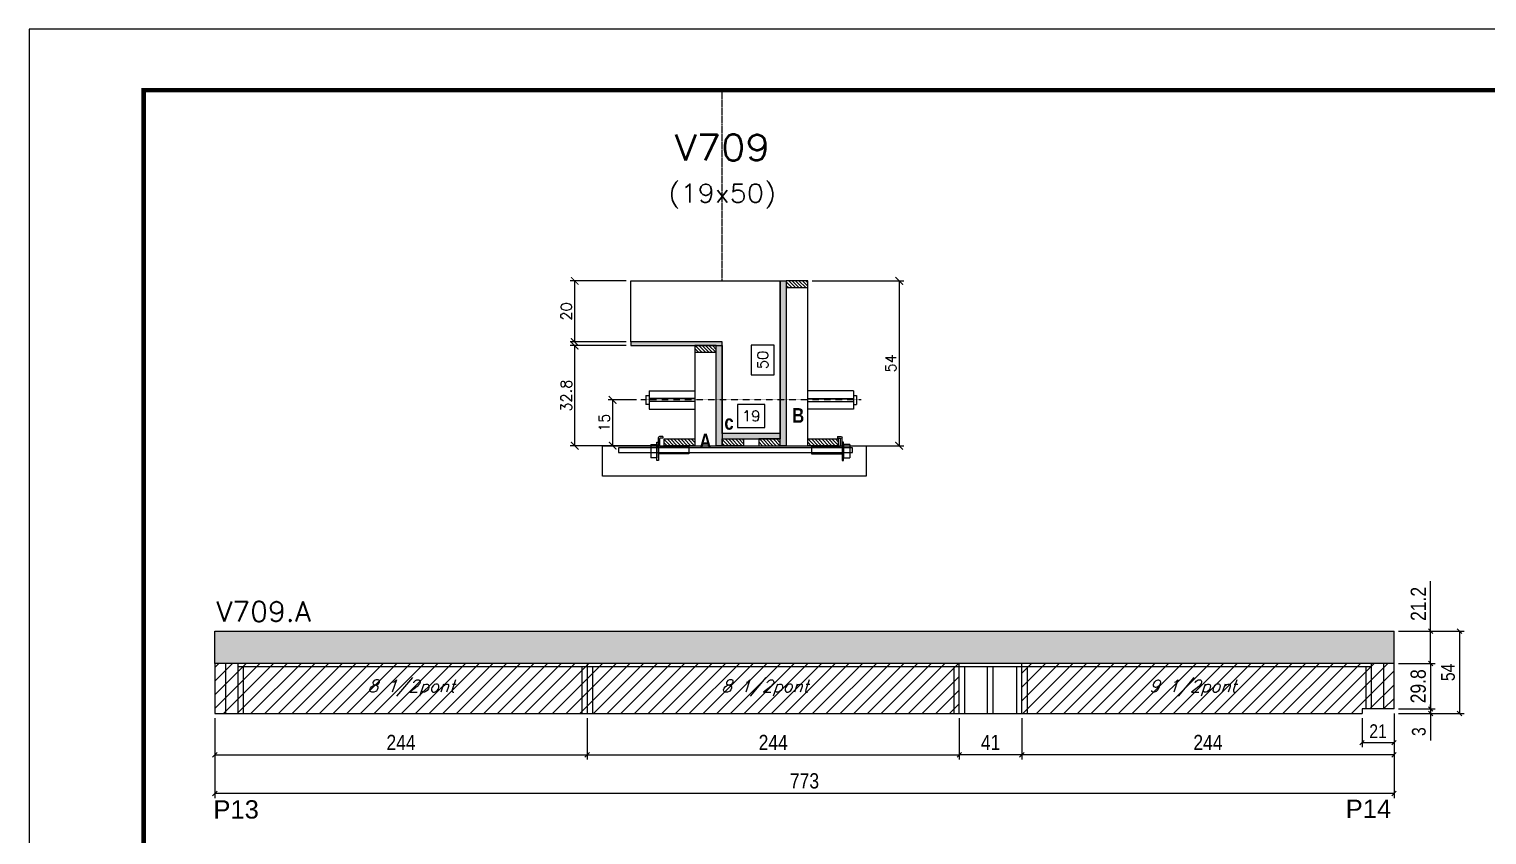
# Model space of a CAD drawing. Extents: x -20960 to -5926, y -2106 to 21915.
# Drawn here: x -12207 to -11251, y 16793 to 17321 of the extents above; entities that cross this region are included whole.
import ezdxf
from ezdxf.enums import TextEntityAlignment as Align

# ---------------------------------------------------------------- set-up
doc = ezdxf.new("R2010")
doc.units = 0
doc.linetypes.add('DASHED', pattern=[0.75, 0.5, -0.25])
doc.linetypes.add('HIDDEN', pattern=[0.375, 0.25, -0.125])
for name, color, linetype in [('5', 5, 'Continuous'), ('barrote', 251, 'Continuous'), ('COTA', 241, 'Continuous'), ('Cota Seção (2x)', 4, 'Continuous'), ('detalhes', 4, 'Continuous'), ('Painéis', 200, 'Continuous'), ('presilha', 1, 'Continuous'), ('Reaproveitamento', 251, 'Continuous'), ('SARR_2.2x7', 40, 'Continuous'), ('SARR_3.5x7', 81, 'Continuous'), ('TENSOR', 3, 'Continuous'), ('texto', 7, 'Continuous'), ('Texto de Titulo', 7, 'Continuous'), ('Texto Qtd Sarr', 242, 'Continuous')]:
    doc.layers.add(name, color=color, linetype=linetype)
for name, color, linetype, lineweight in [('CONCRETO', 251, 'Continuous', 25), ('Folhas', 255, 'Continuous', 9), ('Hachura', 251, 'Continuous', 9), ('Madeira', 126, 'Continuous', 18), ('SARRAFO DE PRESSAO', 251, 'DASHED', 9), ('SCO-___-LAJ', 2, 'Continuous', 0), ('Texto Seção', 7, 'Continuous', 15)]:
    doc.layers.add(name, color=color, linetype=linetype, lineweight=lineweight)
doc.styles.add('COTA TECNICA', font='techl___.ttf', dxfattribs={"height": 10})
doc.styles.add('COTA TECNICA-50', font='techl___.ttf', dxfattribs={"height": 9})
doc.styles.add('REGUA-120', font='ROMANS.shx', dxfattribs={"height": 15})
doc.styles.add('Romans', font='romans.shx')
doc.styles.get("Standard").update_dxf_attribs({"font": 'arial.ttf'})
doc.styles.add('TECNICA', font='techb___.ttf', dxfattribs={"height": 10})
doc.dimstyles.new('COTA PAINEL-50', dxfattribs={"dimtxt": 9, "dimasz": 3, "dimexe": 3, "dimexo": 3, "dimgap": 3, "dimtad": 1, "dimdec": 1, "dimzin": 12, "dimdsep": 46, "dimtxsty": 'COTA TECNICA-50', "dimblk1": 'OBLIQUE', "dimblk2": 'OBLIQUE', "dimsah": 1, "dimcen": 0.9, "dimclrd": 4, "dimclre": 4, "dimclrt": 240, "dimadec": 1, "dimazin": 3, "dimtfac": 1, "dimtdec": 1, "dimtmove": 0, "dimatfit": 3, "dimfxl": 1, "dimtolj": 1, "dimtzin": 12, "dimarcsym": 0})
doc.dimstyles.new('Cota Seção (2x)', dxfattribs={"dimtxt": 7, "dimasz": 5, "dimexe": 3, "dimexo": 3, "dimgap": 2, "dimtad": 3, "dimdec": 1, "dimlfac": 0.5, "dimzin": 12, "dimdsep": 46, "dimtxsty": 'Romans', "dimblk": 'ARCHTICK', "dimcen": 0, "dimclrd": 4, "dimclre": 4, "dimclrt": 1, "dimadec": 1, "dimazin": 3, "dimtfac": 1, "dimtdec": 1, "dimtmove": 0, "dimatfit": 3, "dimldrblk": 'OBLIQUE', "dimfxl": 1, "dimtolj": 1, "dimtzin": 12, "dimarcsym": 0})
doc.dimstyles.new('Cota Seção interna', dxfattribs={"dimtxt": 7, "dimasz": 6, "dimexe": 0.18, "dimexo": 2, "dimgap": -4, "dimtad": 3, "dimdec": 1, "dimlfac": 0.5, "dimzin": 12, "dimdsep": 46, "dimtxsty": 'Romans', "dimblk": 'ARCHTICK', "dimcen": 0.09, "dimse1": 1, "dimse2": 1, "dimsd1": 1, "dimsd2": 1, "dimclrd": 180, "dimclre": 5, "dimclrt": 1, "dimadec": 0, "dimazin": 3, "dimtfac": 1, "dimtdec": 1, "dimtofl": 0, "dimtmove": 0, "dimatfit": 3, "dimldrblk": 'ARCHTICK', "dimfxl": 1, "dimtolj": 1, "dimtzin": 0, "dimarcsym": 0})
doc.dimstyles.new('PAINEL', dxfattribs={"dimtxt": 10, "dimasz": 3, "dimexe": 3, "dimexo": 3, "dimgap": 3, "dimtad": 1, "dimdec": 1, "dimzin": 12, "dimdsep": 46, "dimtxsty": 'COTA TECNICA', "dimblk1": 'OBLIQUE', "dimblk2": 'OBLIQUE', "dimsah": 1, "dimcen": 0.9, "dimclrd": 4, "dimclre": 4, "dimclrt": 240, "dimadec": 1, "dimazin": 3, "dimtfac": 1, "dimtdec": 1, "dimtmove": 0, "dimatfit": 3, "dimfxl": 1, "dimtolj": 1, "dimtzin": 12, "dimarcsym": 0})
pattern_1 = [(45, (-154545.2446, -16016.1105), (-4.49012806, 4.49012806), [])]

# ---------------------------------------------------------------- blocks, each defined once
blk = doc.blocks.new('9999999999')
at = {"layer": 'Folhas'}
blk.add_lwpolyline([(98138.98, 34190.21), (99623.98, 34190.21), (99623.98, 35240.21), (98138.98, 35240.21)], close=True, dxfattribs=at)
at = {"layer": 'Folhas', "color": 30, "const_width": 3}
blk.add_lwpolyline([(98213.98, 34230.21), (99583.98, 34230.21), (99583.98, 35200.21), (98213.98, 35200.21)], close=True, dxfattribs=at)
blk = doc.blocks.new('titulo1')
at = {"layer": 'Defpoints', "color": 252, "linetype": 'HIDDEN', "ltscale": 2}
blk.add_line((0, 0), (0, 125), dxfattribs=at)
at = {"layer": 'Defpoints', "style": 'Romans', "oblique": 15}
blk.add_attdef('FOLHA', text='', height=10, dxfattribs=at).set_placement((0, 15.58), align=Align.MIDDLE_CENTER)
at = {"layer": 'Texto Qtd Sarr', "color": 3, "style": 'Romans', "oblique": 15}
for tag, height, p in [('TITULO', 17, (0, 71.45)), ('SEÇÃO', 12, (0, 41.55))]:
    blk.add_attdef(tag, text='', height=height, dxfattribs=at).set_placement(p, align=Align.MIDDLE_CENTER)
blk = doc.blocks.new('_ArchTick')
at = {"color": 0, "linetype": 'ByBlock', "const_width": 0.15}
blk.add_lwpolyline([(-0.5, -0.5), (0.5, 0.5)], dxfattribs=at)
blk = doc.blocks.new('*D454')
at = {"layer": 'COTA', "color": 4, "lineweight": -2, "transparency": 16777216}
for p, q in [((-11815.61, 17113.69), (-11852.33, 17113.69)), ((-11849.33, 17048.09), (-11849.33, 17113.69)), ((-11798.01, 17048.09), (-11852.33, 17048.09))]:
    blk.add_line(p, q, dxfattribs=at)
at = {"layer": 'Defpoints', "color": 0, "transparency": 16777216}
for p in [(-11849.33, 17113.69), (-11812.61, 17113.69), (-11795.01, 17048.09)]:
    blk.add_point(p, dxfattribs=at)
at = {"layer": 'COTA', "color": 4, "lineweight": -2, "transparency": 16777216, "xscale": 5, "yscale": 5, "zscale": 5}
for p, rotation in [((-11849.33, 17113.69), 90), ((-11849.33, 17048.09), 270)]:
    blk.add_blockref('_ArchTick', p, dxfattribs=dict(at, rotation=rotation))
at = {"layer": 'COTA', "color": 1, "transparency": 16777216, "insert": (-11854.83, 17080.89), "char_height": 7, "attachment_point": 5, "rotation": 90, "style": 'Romans'}
blk.add_mtext('\\A1;32.8', dxfattribs=at)
blk = doc.blocks.new('_Oblique')
at = {"color": 0, "linetype": 'ByBlock', "lineweight": -2}
blk.add_line((-0.5, -0.5), (0.5, 0.5), dxfattribs=at)
blk = doc.blocks.new('*D455')
at = {"layer": 'COTA', "color": 4, "lineweight": -2, "transparency": 16777216}
for p, q in [((-11815.61, 17156.09), (-11852.33, 17156.09)), ((-11849.33, 17116.09), (-11849.33, 17156.09)), ((-11815.61, 17116.09), (-11852.33, 17116.09))]:
    blk.add_line(p, q, dxfattribs=at)
at = {"layer": 'Defpoints', "color": 0, "transparency": 16777216}
for p in [(-11849.33, 17156.09), (-11812.61, 17156.09), (-11812.61, 17116.09)]:
    blk.add_point(p, dxfattribs=at)
at = {"layer": 'COTA', "color": 4, "lineweight": -2, "transparency": 16777216, "xscale": 5, "yscale": 5, "zscale": 5}
for p, rotation in [((-11849.33, 17156.09), 90), ((-11849.33, 17116.09), 270)]:
    blk.add_blockref('_ArchTick', p, dxfattribs=dict(at, rotation=rotation))
at = {"layer": 'COTA', "color": 1, "transparency": 16777216, "insert": (-11854.83, 17136.09), "char_height": 7, "attachment_point": 5, "rotation": 90, "style": 'Romans'}
blk.add_mtext('\\A1;20', dxfattribs=at)
blk = doc.blocks.new('*D456')
at = {"layer": 'Cota Seção (2x)', "color": 180, "lineweight": -2, "transparency": 16777216}
for p, q in [((-11718.61, 17113.96), (-11733.61, 17113.96)), ((-11733.61, 17113.96), (-11733.61, 17094.62)), ((-11718.61, 17094.62), (-11718.61, 17113.96)), ((-11733.61, 17094.62), (-11718.61, 17094.62))]:
    blk.add_line(p, q, dxfattribs=at)
at = {"layer": 'Defpoints', "color": 0, "transparency": 16777216}
for p in [(-11752.61, 17156.09), (-11714.61, 17156.09), (-11752.61, 17056.09)]:
    blk.add_point(p, dxfattribs=at)
at = {"layer": 'Cota Seção (2x)', "color": 1, "transparency": 16777216, "insert": (-11726.11, 17104.29), "char_height": 7, "attachment_point": 5, "rotation": 90, "style": 'Romans'}
blk.add_mtext('\\A1;50', dxfattribs=at)
blk = doc.blocks.new('PRESILHA METÁLICA 1')
at = {"layer": 'presilha'}
for p, q in [((6, 15.5), (7.5, 15.5)), ((6, -2.5), (6, 15.5)), ((7.5, 10.6), (7.5, 19.9)), ((7.5, 15.5), (7.5, -2.5)), ((12, 21), (8.6, 21)), ((9, 11.6), (9, 18.9)), ((12, 19.5), (9.6, 19.5)), ((12, 21), (12, 19.5)), ((0, 13), (6, 13)), ((0, 13), (0, 0)), ((6, 0), (0, 0)), ((6, 13), (6, 0)), ((37.5, 4.1), (7.5, 4.1)), ((37.5, 11), (9.6, 11)), ((37.5, 11), (37.5, 4.1)), ((7.5, -2.5), (6, -2.5))]:
    blk.add_line(p, q, dxfattribs=at)
for centre, radius, start, end in [((8.6, 19.9), 1.14, 90, 180), ((9.6, 18.9), 0.57, 90, 180), ((9.6, 11.6), 0.57, 180, 270)]:
    blk.add_arc(centre, radius, start, end, dxfattribs=at)
blk = doc.blocks.new('*D457')
at = {"layer": 'Cota Seção (2x)', "color": 180, "lineweight": -2, "transparency": 16777216}
for p, q in [((-11724.62, 17075.09), (-11742.62, 17075.09)), ((-11742.62, 17075.09), (-11742.62, 17060.09)), ((-11724.62, 17060.09), (-11724.62, 17075.09)), ((-11742.62, 17060.09), (-11724.62, 17060.09))]:
    blk.add_line(p, q, dxfattribs=at)
at = {"layer": 'Defpoints', "color": 0, "transparency": 16777216}
for p in [(-11752.61, 17056.09), (-11752.61, 17048.09), (-11714.62, 17048.09)]:
    blk.add_point(p, dxfattribs=at)
at = {"layer": 'Cota Seção (2x)', "color": 1, "transparency": 16777216, "insert": (-11733.62, 17067.59), "char_height": 7, "attachment_point": 5, "style": 'Romans'}
blk.add_mtext('\\A1;19', dxfattribs=at)
blk = doc.blocks.new('*D458')
at = {"layer": 'COTA', "color": 4, "lineweight": -2, "transparency": 16777216}
for p, q in [((-11693.61, 17156.09), (-11633.64, 17156.09)), ((-11636.64, 17156.09), (-11636.64, 17048.09)), ((-11693.61, 17048.09), (-11633.64, 17048.09))]:
    blk.add_line(p, q, dxfattribs=at)
at = {"layer": 'Defpoints', "color": 0, "transparency": 16777216}
for p in [(-11696.61, 17156.09), (-11696.61, 17048.09), (-11636.64, 17048.09)]:
    blk.add_point(p, dxfattribs=at)
at = {"layer": 'COTA', "color": 4, "lineweight": -2, "transparency": 16777216, "xscale": 5, "yscale": 5, "zscale": 5}
for p, rotation in [((-11636.64, 17156.09), 90), ((-11636.64, 17048.09), 270)]:
    blk.add_blockref('_ArchTick', p, dxfattribs=dict(at, rotation=rotation))
at = {"layer": 'COTA', "color": 1, "transparency": 16777216, "insert": (-11642.14, 17102.09), "char_height": 7, "attachment_point": 5, "rotation": 90, "style": 'Romans'}
blk.add_mtext('\\A1;54', dxfattribs=at)
blk = doc.blocks.new('*D459')
at = {"layer": 'COTA', "color": 4, "lineweight": -2, "transparency": 16777216}
for p, q in [((-11808.92, 17078.06), (-11827.47, 17078.06)), ((-11824.47, 17078.06), (-11824.47, 17048.09)), ((-11808.92, 17048.09), (-11827.47, 17048.09))]:
    blk.add_line(p, q, dxfattribs=at)
at = {"layer": 'Defpoints', "color": 0, "transparency": 16777216}
for p in [(-11805.92, 17078.06), (-11824.47, 17048.09), (-11805.92, 17048.09)]:
    blk.add_point(p, dxfattribs=at)
at = {"layer": 'COTA', "color": 4, "lineweight": -2, "transparency": 16777216, "xscale": 5, "yscale": 5, "zscale": 5}
for p, rotation in [((-11824.47, 17078.06), 90), ((-11824.47, 17048.09), 270)]:
    blk.add_blockref('_ArchTick', p, dxfattribs=dict(at, rotation=rotation))
at = {"layer": 'COTA', "color": 1, "transparency": 16777216, "insert": (-11829.97, 17063.08), "char_height": 7, "attachment_point": 5, "rotation": 90, "style": 'Romans'}
blk.add_mtext('\\A1;15', dxfattribs=at)
blk = doc.blocks.new('*D1713')
at = {"layer": 'COTA', "color": 4, "linetype": 'ByBlock', "lineweight": -2, "transparency": 16777216}
for p, q in [((-12085.2, 16869.52), (-12085.2, 16842.51)), ((-11841.2, 16869.52), (-11841.2, 16842.51)), ((-12085.2, 16845.51), (-11841.2, 16845.51))]:
    blk.add_line(p, q, dxfattribs=at)
at = {"layer": 'Defpoints', "color": 0, "linetype": 'ByBlock', "transparency": 16777216}
for p in [(-12085.2, 16872.52), (-11841.2, 16872.52), (-11841.2, 16845.51)]:
    blk.add_point(p, dxfattribs=at)
at = {"layer": 'COTA', "color": 4, "linetype": 'ByBlock', "lineweight": -2, "transparency": 16777216, "xscale": 3, "yscale": 3, "zscale": 3, "rotation": 180}
blk.add_blockref('_Oblique', (-12085.2, 16845.51), dxfattribs=at)
at = {"layer": 'COTA', "color": 4, "linetype": 'ByBlock', "lineweight": -2, "transparency": 16777216, "xscale": 3, "yscale": 3, "zscale": 3}
blk.add_blockref('_Oblique', (-11841.2, 16845.51), dxfattribs=at)
at = {"layer": 'COTA', "color": 240, "linetype": 'ByBlock', "transparency": 16777216, "insert": (-11963.2, 16853.58), "char_height": 10, "attachment_point": 5, "style": 'COTA TECNICA'}
blk.add_mtext('\\A1;244', dxfattribs=at)
blk = doc.blocks.new('*D1714')
at = {"layer": 'COTA', "color": 4, "linetype": 'ByBlock', "lineweight": -2, "transparency": 16777216}
for p, q in [((-11841.2, 16869.52), (-11841.2, 16842.51)), ((-11597.2, 16869.52), (-11597.2, 16842.51)), ((-11841.2, 16845.51), (-11597.2, 16845.51))]:
    blk.add_line(p, q, dxfattribs=at)
at = {"layer": 'Defpoints', "color": 0, "linetype": 'ByBlock', "transparency": 16777216}
for p in [(-11841.2, 16872.52), (-11597.2, 16872.52), (-11597.2, 16845.51)]:
    blk.add_point(p, dxfattribs=at)
at = {"layer": 'COTA', "color": 4, "linetype": 'ByBlock', "lineweight": -2, "transparency": 16777216, "xscale": 3, "yscale": 3, "zscale": 3, "rotation": 180}
blk.add_blockref('_Oblique', (-11841.2, 16845.51), dxfattribs=at)
at = {"layer": 'COTA', "color": 4, "linetype": 'ByBlock', "lineweight": -2, "transparency": 16777216, "xscale": 3, "yscale": 3, "zscale": 3}
blk.add_blockref('_Oblique', (-11597.2, 16845.51), dxfattribs=at)
at = {"layer": 'COTA', "color": 240, "linetype": 'ByBlock', "transparency": 16777216, "insert": (-11719.2, 16853.58), "char_height": 10, "attachment_point": 5, "style": 'COTA TECNICA'}
blk.add_mtext('\\A1;244', dxfattribs=at)
blk = doc.blocks.new('*D1715')
at = {"layer": 'COTA', "color": 4, "linetype": 'ByBlock', "lineweight": -2, "transparency": 16777216}
for p, q in [((-11556.2, 16869.52), (-11556.2, 16842.51)), ((-11312.2, 16869.52), (-11312.2, 16842.51)), ((-11312.2, 16845.51), (-11556.2, 16845.51))]:
    blk.add_line(p, q, dxfattribs=at)
at = {"layer": 'Defpoints', "color": 0, "linetype": 'ByBlock', "transparency": 16777216}
for p in [(-11556.2, 16872.52), (-11312.2, 16872.52), (-11556.2, 16845.51)]:
    blk.add_point(p, dxfattribs=at)
at = {"layer": 'COTA', "color": 4, "linetype": 'ByBlock', "lineweight": -2, "transparency": 16777216, "xscale": 3, "yscale": 3, "zscale": 3, "rotation": 180}
blk.add_blockref('_Oblique', (-11556.2, 16845.51), dxfattribs=at)
at = {"layer": 'COTA', "color": 4, "linetype": 'ByBlock', "lineweight": -2, "transparency": 16777216, "xscale": 3, "yscale": 3, "zscale": 3}
blk.add_blockref('_Oblique', (-11312.2, 16845.51), dxfattribs=at)
at = {"layer": 'COTA', "color": 240, "linetype": 'ByBlock', "transparency": 16777216, "insert": (-11434.2, 16853.58), "char_height": 10, "attachment_point": 5, "style": 'COTA TECNICA'}
blk.add_mtext('\\A1;244', dxfattribs=at)
blk = doc.blocks.new('*D1716')
at = {"layer": 'COTA', "color": 4, "linetype": 'ByBlock', "lineweight": -2, "transparency": 16777216}
for p, q in [((-11597.2, 16869.52), (-11597.2, 16842.51)), ((-11556.2, 16869.52), (-11556.2, 16842.51)), ((-11556.2, 16845.51), (-11597.2, 16845.51))]:
    blk.add_line(p, q, dxfattribs=at)
at = {"layer": 'Defpoints', "color": 0, "linetype": 'ByBlock', "transparency": 16777216}
for p in [(-11597.2, 16872.52), (-11556.2, 16872.52), (-11597.2, 16845.51)]:
    blk.add_point(p, dxfattribs=at)
at = {"layer": 'COTA', "color": 4, "linetype": 'ByBlock', "lineweight": -2, "transparency": 16777216, "xscale": 3, "yscale": 3, "zscale": 3, "rotation": 180}
blk.add_blockref('_Oblique', (-11597.2, 16845.51), dxfattribs=at)
at = {"layer": 'COTA', "color": 4, "linetype": 'ByBlock', "lineweight": -2, "transparency": 16777216, "xscale": 3, "yscale": 3, "zscale": 3}
blk.add_blockref('_Oblique', (-11556.2, 16845.51), dxfattribs=at)
at = {"layer": 'COTA', "color": 240, "linetype": 'ByBlock', "transparency": 16777216, "insert": (-11576.7, 16853.58), "char_height": 10, "attachment_point": 5, "style": 'COTA TECNICA'}
blk.add_mtext('\\A1;41', dxfattribs=at)
blk = doc.blocks.new('*D1727')
at = {"layer": 'COTA', "color": 4, "linetype": 'ByBlock', "lineweight": -2, "transparency": 16777216}
for p, q in [((-11288.21, 16926.52), (-11288.21, 16959.25)), ((-11309.2, 16926.52), (-11285.21, 16926.52)), ((-11288.21, 16905.32), (-11288.21, 16926.52)), ((-11309.2, 16905.32), (-11285.21, 16905.32))]:
    blk.add_line(p, q, dxfattribs=at)
at = {"layer": 'Defpoints', "color": 0, "linetype": 'ByBlock', "transparency": 16777216}
for p in [(-11312.2, 16926.52), (-11312.2, 16905.32), (-11288.21, 16905.32)]:
    blk.add_point(p, dxfattribs=at)
at = {"layer": 'COTA', "color": 4, "linetype": 'ByBlock', "lineweight": -2, "transparency": 16777216, "xscale": 3, "yscale": 3, "zscale": 3}
for p, rotation in [((-11288.21, 16926.52), 90), ((-11288.21, 16905.32), 270)]:
    blk.add_blockref('_Oblique', p, dxfattribs=dict(at, rotation=rotation))
at = {"layer": 'COTA', "color": 240, "linetype": 'ByBlock', "transparency": 16777216, "insert": (-11296.27, 16944.39), "char_height": 10, "attachment_point": 5, "rotation": 90, "style": 'COTA TECNICA'}
blk.add_mtext('\\A1;21.2', dxfattribs=at)
blk = doc.blocks.new('*D1728')
at = {"layer": 'COTA', "color": 4, "linetype": 'ByBlock', "lineweight": -2, "transparency": 16777216}
for p, q in [((-11309.2, 16905.32), (-11285.21, 16905.32)), ((-11288.21, 16905.32), (-11288.21, 16875.52)), ((-11309.2, 16875.52), (-11285.21, 16875.52))]:
    blk.add_line(p, q, dxfattribs=at)
at = {"layer": 'Defpoints', "color": 0, "linetype": 'ByBlock', "transparency": 16777216}
for p in [(-11312.2, 16905.32), (-11312.2, 16875.52), (-11288.21, 16875.52)]:
    blk.add_point(p, dxfattribs=at)
at = {"layer": 'COTA', "color": 4, "linetype": 'ByBlock', "lineweight": -2, "transparency": 16777216, "xscale": 3, "yscale": 3, "zscale": 3}
for p, rotation in [((-11288.21, 16905.32), 90), ((-11288.21, 16875.52), 270)]:
    blk.add_blockref('_Oblique', p, dxfattribs=dict(at, rotation=rotation))
at = {"layer": 'COTA', "color": 240, "linetype": 'ByBlock', "transparency": 16777216, "insert": (-11296.31, 16890.42), "char_height": 10, "attachment_point": 5, "rotation": 90, "style": 'COTA TECNICA'}
blk.add_mtext('\\A1;29.8', dxfattribs=at)
blk = doc.blocks.new('*D1731')
at = {"layer": 'COTA', "color": 4, "lineweight": -2, "ltscale": 25, "transparency": 16777216}
for p, q in [((-12085.2, 16869.52), (-12085.2, 16817.14)), ((-11312.2, 16872.52), (-11312.2, 16817.14)), ((-11312.2, 16820.14), (-12085.2, 16820.14))]:
    blk.add_line(p, q, dxfattribs=at)
at = {"layer": 'Defpoints', "color": 0, "ltscale": 25, "transparency": 16777216}
for p in [(-12085.2, 16872.52), (-11312.2, 16875.52), (-12085.2, 16820.14)]:
    blk.add_point(p, dxfattribs=at)
at = {"layer": 'COTA', "color": 4, "lineweight": -2, "ltscale": 25, "transparency": 16777216, "xscale": 3, "yscale": 3, "zscale": 3, "rotation": 180}
blk.add_blockref('_Oblique', (-12085.2, 16820.14), dxfattribs=at)
at = {"layer": 'COTA', "color": 4, "lineweight": -2, "ltscale": 25, "transparency": 16777216, "xscale": 3, "yscale": 3, "zscale": 3}
blk.add_blockref('_Oblique', (-11312.2, 16820.14), dxfattribs=at)
at = {"layer": 'COTA', "color": 240, "ltscale": 25, "transparency": 16777216, "insert": (-11698.7, 16828.36), "char_height": 10, "attachment_point": 5, "style": 'COTA TECNICA'}
blk.add_mtext('\\A1;773', dxfattribs=at)
blk = doc.blocks.new('*D1733')
at = {"layer": 'COTA', "color": 4, "lineweight": -2, "transparency": 16777216}
for p, q in [((-11309.2, 16926.52), (-11266.21, 16926.52)), ((-11269.21, 16926.52), (-11269.21, 16872.52)), ((-11309.2, 16872.52), (-11266.21, 16872.52))]:
    blk.add_line(p, q, dxfattribs=at)
at = {"layer": 'Defpoints', "color": 0, "transparency": 16777216}
for p in [(-11312.2, 16926.52), (-11312.2, 16872.52), (-11269.21, 16872.52)]:
    blk.add_point(p, dxfattribs=at)
at = {"layer": 'COTA', "color": 4, "lineweight": -2, "transparency": 16777216, "xscale": 3, "yscale": 3, "zscale": 3}
for p, rotation in [((-11269.21, 16926.52), 90), ((-11269.21, 16872.52), 270)]:
    blk.add_blockref('_Oblique', p, dxfattribs=dict(at, rotation=rotation))
at = {"layer": 'COTA', "color": 240, "transparency": 16777216, "insert": (-11276.81, 16899.52), "char_height": 9, "attachment_point": 5, "rotation": 90, "style": 'COTA TECNICA-50'}
blk.add_mtext('\\A1;54', dxfattribs=at)
blk = doc.blocks.new('*D1767')
at = {"layer": 'COTA', "color": 4, "lineweight": -2, "transparency": 16777216}
for p, q in [((-11288.21, 16875.52), (-11288.21, 16878.52)), ((-11309.2, 16875.52), (-11285.21, 16875.52)), ((-11309.2, 16872.52), (-11285.21, 16872.52)), ((-11288.21, 16875.52), (-11288.21, 16872.52)), ((-11288.21, 16872.52), (-11288.21, 16854.83))]:
    blk.add_line(p, q, dxfattribs=at)
at = {"layer": 'Defpoints', "color": 0, "transparency": 16777216}
for p in [(-11312.2, 16875.52), (-11312.2, 16872.52), (-11288.21, 16872.52)]:
    blk.add_point(p, dxfattribs=at)
at = {"layer": 'COTA', "color": 4, "lineweight": -2, "transparency": 16777216, "xscale": 3, "yscale": 3, "zscale": 3}
for p, rotation in [((-11288.21, 16875.52), 270), ((-11288.21, 16872.52), 90)]:
    blk.add_blockref('_Oblique', p, dxfattribs=dict(at, rotation=rotation))
at = {"layer": 'COTA', "color": 240, "transparency": 16777216, "insert": (-11295.9, 16860.68), "char_height": 9, "attachment_point": 5, "rotation": 90, "style": 'COTA TECNICA-50'}
blk.add_mtext('\\A1;3', dxfattribs=at)
blk = doc.blocks.new('*D1768')
at = {"layer": 'COTA', "color": 4, "lineweight": -2, "transparency": 16777216}
for p, q in [((-11333.2, 16869.52), (-11333.2, 16850.43)), ((-11312.2, 16872.52), (-11312.2, 16850.43)), ((-11312.2, 16853.43), (-11333.2, 16853.43))]:
    blk.add_line(p, q, dxfattribs=at)
at = {"layer": 'Defpoints', "color": 0, "transparency": 16777216}
for p in [(-11333.2, 16872.52), (-11312.2, 16875.52), (-11333.2, 16853.43)]:
    blk.add_point(p, dxfattribs=at)
at = {"layer": 'COTA', "color": 4, "lineweight": -2, "transparency": 16777216, "xscale": 3, "yscale": 3, "zscale": 3, "rotation": 180}
blk.add_blockref('_Oblique', (-11333.2, 16853.43), dxfattribs=at)
at = {"layer": 'COTA', "color": 4, "lineweight": -2, "transparency": 16777216, "xscale": 3, "yscale": 3, "zscale": 3}
blk.add_blockref('_Oblique', (-11312.2, 16853.43), dxfattribs=at)
at = {"layer": 'COTA', "color": 240, "transparency": 16777216, "insert": (-11322.7, 16860.98), "char_height": 9, "attachment_point": 5, "style": 'COTA TECNICA-50'}
blk.add_mtext('\\A1;21', dxfattribs=at)

msp = doc.modelspace()

# ---------------------------------------------------------------- hatches: boundary and pattern name
at = {"layer": 'COTA', "linetype": 'ByBlock'}
h = msp.add_hatch(dxfattribs=at)
h.set_pattern_fill('AR-CONC', color=256, scale=0.03)
h.set_pattern_definition([(50, (-154545.2446, -16016.1105), (5.46554007, -0.47817257), [0.5715, -6.2865]), (355, (-154545.2446, -16016.1105), (-1.05730264, 5.73170536), [0.4572, -5.02921753]), (100.4514447, (-154544.789, -16016.1504), (4.40823741, 5.25353256), [0.48570026, -5.34270734]), (46.1842, (-154545.2446, -16014.5865), (8.13237123, -1.26126984), [0.85725, -9.42975]), (96.6355576, (-154544.567, -16014.692), (7.12212402, 7.42278374), [0.7285507, -8.01406824]), (351.184151, (-154545.245, -16014.5865), (7.122124, 7.42278374), [0.685799, -7.54379196]), (21, (-154544.4826, -16014.9675), (4.54843174, -3.06795595), [0.5715, -6.2865]), (326, (-154544.4826, -16014.9675), (1.85406085, 5.52563898), [0.4572, -5.0292]), (71.451445, (-154544.1036, -16015.223), (6.40249258, 2.45768307), [0.48570026, -5.34269813]), (37.5, (-154545.2446, -16016.1105), (0.092658098, 2.536651166), [0, -4.96824, 0, -5.1054, 0, -5.04825]), (7.5, (-154545.2446, -16016.1105), (2.004589875, 3.005417245), [0, -2.91084, 0, -4.85394, 0, -1.92405]), (327.5, (-154546.9439, -16016.1105), (4.067717855, -0.17186232), [0, -1.905, 0, -5.9436, 0, -7.8867]), (317.5, (-154547.706, -16016.1105), (4.44387544, 0.76279473), [0, -2.4765, 0, -3.94716, 0, -5.6007])])
h.paths.add_polyline_path([(-12085.2, 16926.52), (-12085.2, 16905.32), (-11312.2, 16905.32), (-11312.2, 16926.52)])
at = {"layer": 'Hachura'}
h = msp.add_hatch(color=256, dxfattribs=at)
h.dxf.hatch_style = 1
h.paths.add_polyline_path([(-11714.61, 17156.09), (-11710.61, 17156.09), (-11710.61, 17048.09), (-11714.61, 17048.09)])
h = msp.add_hatch(dxfattribs=at)
h.set_pattern_fill('ANSI31', color=256, scale=0.5, angle=270, style=0)
h.set_pattern_definition([(315, (11097.2062, 8848.4468), (1.12253202, 1.12253202), [])])
h.paths.add_polyline_path([(-11696.61, 17151.69), (-11696.61, 17156.09), (-11710.61, 17156.09), (-11710.61, 17151.69)])
h = msp.add_hatch(color=256, dxfattribs=at)
h.dxf.hatch_style = 1
h.paths.add_polyline_path([(-11752.61, 17113.69), (-11752.61, 17116.09), (-11812.61, 17116.09), (-11812.61, 17113.69)])
h = msp.add_hatch(dxfattribs=at)
h.set_pattern_fill('ANSI31', color=256, scale=0.5, angle=270, style=0)
h.set_pattern_definition([(315, (11157.2062, 8806.0468), (1.12253202, 1.12253202), [])])
h.paths.add_polyline_path([(-11756.61, 17109.29), (-11756.61, 17113.69), (-11770.61, 17113.69), (-11770.61, 17109.29)])
h = msp.add_hatch(color=256, dxfattribs=at)
h.dxf.hatch_style = 1
h.paths.add_polyline_path([(-11756.61, 17113.69), (-11752.61, 17113.69), (-11752.61, 17048.09), (-11756.61, 17048.09)])
h = msp.add_hatch(dxfattribs=at)
h.set_pattern_fill('ANSI31', color=256, scale=0.5, angle=270, style=0)
h.set_pattern_definition([(315, (11157.2062, 8818.4468), (1.12253202, 1.12253202), [])])
h.paths.add_polyline_path([(-11790.61, 17048.09), (-11790.61, 17052.49), (-11770.61, 17052.49), (-11770.61, 17048.09)])
h = msp.add_hatch(color=256, dxfattribs=at)
h.dxf.hatch_style = 1
h.paths.add_polyline_path([(-11714.62, 17052.49), (-11714.62, 17056.09), (-11752.61, 17056.09), (-11752.61, 17052.49)])
h = msp.add_hatch(dxfattribs=at)
h.set_pattern_fill('ANSI31', color=256, scale=0.5, angle=270, style=0)
h.set_pattern_definition([(315, (11166.0062, 8818.4468), (1.12253202, 1.12253202), [])])
h.paths.add_polyline_path([(-11752.61, 17048.09), (-11752.61, 17052.49), (-11738.61, 17052.49), (-11738.61, 17048.09)])
h = msp.add_hatch(dxfattribs=at)
h.set_pattern_fill('ANSI31', color=256, scale=0.5, angle=270, style=0)
h.set_pattern_definition([(315, (11166.0082, 8818.4468), (1.12253202, 1.12253202), [])])
h.paths.add_polyline_path([(-11714.62, 17048.09), (-11714.62, 17052.49), (-11728.62, 17052.49), (-11728.62, 17048.09)])
h = msp.add_hatch(dxfattribs=at)
h.set_pattern_fill('ANSI31', color=256, scale=0.5, angle=270, style=0)
h.set_pattern_definition([(315, (11063.2062, 8818.4468), (1.12253202, 1.12253202), [])])
h.paths.add_polyline_path([(-11696.61, 17048.09), (-11696.61, 17052.49), (-11676.61, 17052.49), (-11676.61, 17048.09)])
at = {"layer": 'Reaproveitamento', "linetype": 'ByBlock'}
h = msp.add_hatch(dxfattribs=at)
h.set_pattern_fill('ANSI31', color=256, scale=2)
h.set_pattern_definition(pattern_1)
h.paths.add_polyline_path([(-12085.2, 16872.52), (-11841.2, 16872.52), (-11841.2, 16905.32), (-12085.2, 16905.32)])
h = msp.add_hatch(dxfattribs=at)
h.set_pattern_fill('ANSI31', color=256, scale=2)
h.set_pattern_definition(pattern_1)
h.paths.add_polyline_path([(-11841.2, 16872.52), (-11597.2, 16872.52), (-11597.2, 16905.32), (-11841.2, 16905.32)])
h = msp.add_hatch(dxfattribs=at)
h.set_pattern_fill('ANSI31', color=256, scale=2)
h.set_pattern_definition([(45, (-154524.2446, -16016.1105), (-4.49012806, 4.49012806), [])])
h.paths.add_polyline_path([(-11333.2, 16872.52), (-11333.2, 16875.52), (-11312.2, 16875.52), (-11312.2, 16905.32), (-11556.2, 16905.32), (-11556.2, 16872.52)])

# ---------------------------------------------------------------- linework, layer by layer
at = {"ltscale": 3}
for p, q in [((-11802.61, 17081.06), (-11802.61, 17075.06)), ((-11802.61, 17081.06), (-11800.61, 17081.06)), ((-11800.61, 17084.06), (-11800.61, 17072.06)), ((-11800.61, 17084.06), (-11770.61, 17084.06)), ((-11770.61, 17079.06), (-11800.61, 17079.06)), ((-11666.61, 17084.06), (-11696.61, 17084.06)), ((-11696.61, 17079.06), (-11666.61, 17079.06)), ((-11666.61, 17084.06), (-11666.61, 17072.06)), ((-11666.61, 17081.06), (-11664.61, 17081.06)), ((-11664.61, 17081.06), (-11664.61, 17075.06)), ((-11800.61, 17075.06), (-11802.61, 17075.06)), ((-11770.61, 17077.06), (-11800.61, 17077.06)), ((-11800.61, 17072.06), (-11770.61, 17072.06)), ((-11696.61, 17077.06), (-11666.61, 17077.06)), ((-11666.61, 17072.06), (-11696.61, 17072.06)), ((-11666.61, 17075.06), (-11664.61, 17075.06))]:
    msp.add_line(p, q, dxfattribs=at)
at = {"layer": 'barrote'}
msp.add_lwpolyline([(-11658.25, 17028.09), (-11831.22, 17028.09), (-11831.22, 17048.09), (-11658.25, 17048.09)], close=True, dxfattribs=at)
at = {"layer": 'CONCRETO'}
msp.add_lwpolyline([(-11752.61, 17116.09), (-11812.61, 17116.09), (-11812.61, 17156.09), (-11714.61, 17156.09), (-11714.61, 17052.49), (-11714.62, 17052.49), (-11714.62, 17056.09), (-11752.61, 17056.09)], close=True, dxfattribs=at)
at = {"layer": 'COTA', "linetype": 'ByBlock'}
for p, q in [((-12085.2, 16905.32), (-12085.2, 16926.52)), ((-12085.2, 16926.52), (-11312.2, 16926.52)), ((-11312.2, 16905.32), (-11312.2, 16926.52))]:
    msp.add_line(p, q, dxfattribs=at)
at = {"layer": 'Madeira'}
for points in [[(-11696.61, 17151.69), (-11696.61, 17156.09), (-11710.61, 17156.09), (-11710.61, 17151.69)], [(-11696.61, 17156.09), (-11710.61, 17156.09), (-11710.61, 17048.09), (-11696.61, 17048.09)], [(-11756.61, 17109.29), (-11756.61, 17113.69), (-11770.61, 17113.69), (-11770.61, 17109.29)], [(-11756.61, 17113.69), (-11770.61, 17113.69), (-11770.61, 17048.09), (-11756.61, 17048.09)], [(-11790.61, 17048.09), (-11790.61, 17052.49), (-11770.61, 17052.49), (-11770.61, 17048.09)], [(-11752.61, 17048.09), (-11752.61, 17052.49), (-11738.61, 17052.49), (-11738.61, 17048.09)], [(-11714.62, 17048.09), (-11714.62, 17052.49), (-11728.62, 17052.49), (-11728.62, 17048.09)], [(-11696.61, 17048.09), (-11696.61, 17052.49), (-11676.61, 17052.49), (-11676.61, 17048.09)]]:
    msp.add_lwpolyline(points, close=True, dxfattribs=at)
at = {"layer": 'Painéis', "linetype": 'ByBlock'}
for p, q in [((-12085.2, 16905.32), (-12085.2, 16872.52)), ((-11312.2, 16905.32), (-12085.2, 16905.32)), ((-11841.2, 16905.32), (-11841.2, 16872.52)), ((-11597.2, 16872.52), (-11597.2, 16905.32)), ((-11556.2, 16872.52), (-11556.2, 16905.32)), ((-11312.2, 16875.52), (-11312.2, 16905.32)), ((-12085.2, 16872.52), (-11333.2, 16872.52)), ((-11312.2, 16875.52), (-11333.2, 16875.52)), ((-11333.2, 16875.52), (-11333.2, 16872.52))]:
    msp.add_line(p, q, dxfattribs=at)
at = {"layer": 'Painéis'}
for points in [[(-11714.61, 17156.09), (-11710.61, 17156.09), (-11710.61, 17048.09), (-11714.61, 17048.09)], [(-11752.61, 17113.69), (-11752.61, 17116.09), (-11812.61, 17116.09), (-11812.61, 17113.69)], [(-11756.61, 17113.69), (-11752.61, 17113.69), (-11752.61, 17048.09), (-11756.61, 17048.09)], [(-11714.62, 17052.49), (-11714.62, 17056.09), (-11752.61, 17056.09), (-11752.61, 17052.49)]]:
    msp.add_lwpolyline(points, close=True, dxfattribs=at)
at = {"layer": 'SARR_2.2x7', "linetype": 'Continuous'}
for p, q in [((-12078.2, 16905.32), (-12078.2, 16872.52)), ((-11319.2, 16905.32), (-11319.2, 16875.52)), ((-11841.2, 16903.12), (-12070.2, 16903.12)), ((-11597.2, 16903.12), (-11841.2, 16903.12)), ((-11556.2, 16903.12), (-11597.2, 16903.12)), ((-11327.2, 16903.13), (-11556.2, 16903.12))]:
    msp.add_line(p, q, dxfattribs=at)
at = {"layer": 'SARR_3.5x7'}
for p, q in [((-12070.2, 16905.32), (-12070.2, 16872.52)), ((-11327.2, 16905.32), (-11327.2, 16875.52)), ((-12066.7, 16903.12), (-12066.7, 16872.52)), ((-11844.7, 16903.12), (-11844.7, 16872.52)), ((-11837.7, 16903.12), (-11837.7, 16872.52)), ((-11600.7, 16903.12), (-11600.7, 16872.52)), ((-11593.7, 16903.12), (-11593.7, 16872.52)), ((-11578.81, 16872.52), (-11578.81, 16903.12)), ((-11575.31, 16903.12), (-11575.31, 16872.52)), ((-11559.7, 16903.12), (-11559.7, 16872.52)), ((-11552.7, 16903.12), (-11552.7, 16872.52)), ((-11330.7, 16903.13), (-11330.7, 16875.52))]:
    msp.add_line(p, q, dxfattribs=at)
at = {"layer": 'SCO-___-LAJ', "color": 1}
msp.add_lwpolyline([(-11667.25, 17046.76), (-11820.56, 17046.76), (-11820.56, 17043.56), (-11667.25, 17043.56)], close=True, dxfattribs=at)
at = {"layer": 'TENSOR', "linetype": 'HIDDEN', "ltscale": 0.5}
msp.add_line((-11661.61, 17078.06), (-11805.92, 17078.06), dxfattribs=at)

# ---------------------------------------------------------------- block references
at = {"layer": 'presilha', "yscale": 0.6666666666666666, "zscale": 0.6666666666666666}
for p, xscale in [((-11799.48, 17040.12), 0.6666666666666666), ((-11669.04, 17040.12), -0.6666666666666666)]:
    msp.add_blockref('PRESILHA METÁLICA 1', p, dxfattribs=dict(at, xscale=xscale))
at = {"layer": 'SARRAFO DE PRESSAO', "color": 6, "linetype": 'ByBlock'}
msp.add_blockref('9999999999', (-110345.98, -17919.11), dxfattribs=at)
at = {"layer": 'Texto Seção'}
ref = msp.add_blockref('titulo1', (-11752.61, 17156.09), dxfattribs=at)
ref.add_attrib('TITULO', 'V709', dxfattribs={"layer": 'Texto de Titulo', "color": 7, "height": 17, "style": 'Romans', "width": 1.1}).set_placement((-11752.61, 17243.59), align=Align.MIDDLE_CENTER)
ref.add_attrib('SEÇÃO', '(19x50)', dxfattribs={"layer": 'Texto de Titulo', "color": 7, "height": 12, "style": 'Romans', "width": 1.1}).set_placement((-11752.61, 17213.59), align=Align.MIDDLE_CENTER)

# ---------------------------------------------------------------- texts
at = {"layer": '5', "linetype": 'Continuous'}
for s, p in [('P13', (-12086.22, 16803.71)), ('P14', (-11343.89, 16804.11))]:
    msp.add_text(s, height=12, rotation=0.00004, dxfattribs=at).set_placement(p)
at = {"layer": 'detalhes', "style": 'TECNICA'}
for s, p in [('B', (-11706.78, 17063.12)), ('c', (-11751.23, 17058.59)), ('A', (-11767.62, 17046.28))]:
    msp.add_text(s, height=9.6, dxfattribs=at).set_placement(p)
at = {"layer": 'texto', "color": 2, "char_height": 8, "attachment_point": 5, "style": 'Romans'}
for s, insert in [('{\\Q19;\\C256;8 1/2pont}', (-11956.48, 16889.21)), ('{\\Q19;\\C256;8 1/2pont}', (-11724.67, 16889.21)), ('{\\Q19;\\C256;9 1/2pont}', (-11444.15, 16889.21))]:
    msp.add_mtext(s, dxfattribs=dict(at, insert=insert))
at = {"layer": 'Texto Seção', "style": 'REGUA-120', "width": 1.05}
msp.add_text('V709.A', height=13, dxfattribs=at).set_placement((-12084.34, 16932.87))

# ---------------------------------------------------------------- dimensions: what is measured, and where the dimension line sits
at = {"layer": 'COTA'}
for base, p1, p2, dimstyle, picture, middle in [((-11849.33, 17156.09), (-11812.61, 17116.09), (-11812.61, 17156.09), 'Cota Seção (2x)', '*D455', (-11854.83, 17136.09)), ((-11636.64, 17048.09), (-11696.61, 17156.09), (-11696.61, 17048.09), 'Cota Seção (2x)', '*D458', (-11642.14, 17102.09)), ((-11849.33, 17113.69), (-11795.01, 17048.09), (-11812.61, 17113.69), 'Cota Seção (2x)', '*D454', (-11854.83, 17080.89)), ((-11824.47, 17048.09), (-11805.92, 17078.06), (-11805.92, 17048.09), 'Cota Seção (2x)', '*D459', (-11829.97, 17063.08)), ((-11288.21, 16872.52), (-11312.2, 16875.52), (-11312.2, 16872.52), 'COTA PAINEL-50', '*D1767', (-11295.9, 16860.68))]:
    dim = msp.add_linear_dim(base=base, p1=p1, p2=p2, angle=90, dimstyle=dimstyle, dxfattribs=at)
    dim.commit()
    dim.dimension.update_dxf_attribs({"geometry": picture, "text_midpoint": middle})
at = {"layer": 'COTA', "linetype": 'ByBlock'}
for base, p1, p2, picture, middle in [((-11288.21, 16905.32), (-11312.2, 16926.52), (-11312.2, 16905.32), '*D1727', (-11288.21, 16944.39)), ((-11288.21, 16875.52), (-11312.2, 16905.32), (-11312.2, 16875.52), '*D1728', (-11288.21, 16890.42))]:
    dim = msp.add_linear_dim(base=base, p1=p1, p2=p2, angle=90, dimstyle='PAINEL', dxfattribs=at)
    dim.commit()
    dim.dimension.update_dxf_attribs({"geometry": picture, "text_midpoint": middle, "dimtype": 160})
at = {"layer": 'COTA', "color": 1}
dim = msp.add_linear_dim(base=(-11269.21, 16872.52), p1=(-11312.2, 16926.52), p2=(-11312.2, 16872.52), angle=90, dimstyle='COTA PAINEL-50', dxfattribs=at)
dim.commit()
dim.dimension.update_dxf_attribs({"geometry": '*D1733', "text_midpoint": (-11276.81, 16899.52)})
at = {"layer": 'COTA', "ltscale": 25}
dim = msp.add_linear_dim(base=(-12085.2, 16820.14), p1=(-11312.2, 16875.52), p2=(-12085.2, 16872.52), dimstyle='PAINEL', dxfattribs=at)
dim.commit()
dim.dimension.update_dxf_attribs({"geometry": '*D1731', "text_midpoint": (-11698.7, 16828.36)})
at = {"layer": 'COTA', "linetype": 'ByBlock'}
for base, p1, p2, picture, middle in [((-11841.2, 16845.51), (-12085.2, 16872.52), (-11841.2, 16872.52), '*D1713', (-11963.2, 16853.58)), ((-11597.2, 16845.51), (-11841.2, 16872.52), (-11597.2, 16872.52), '*D1714', (-11719.2, 16853.58)), ((-11556.2, 16845.51), (-11312.2, 16872.52), (-11556.2, 16872.52), '*D1715', (-11434.2, 16853.58))]:
    dim = msp.add_linear_dim(base=base, p1=p1, p2=p2, dimstyle='PAINEL', dxfattribs=at)
    dim.commit()
    dim.dimension.update_dxf_attribs({"geometry": picture, "text_midpoint": middle})
dim = msp.add_linear_dim(base=(-11597.2, 16845.51), p1=(-11556.2, 16872.52), p2=(-11597.2, 16872.52), dimstyle='PAINEL', dxfattribs=at)
dim.commit()
dim.dimension.update_dxf_attribs({"geometry": '*D1716', "text_midpoint": (-11576.7, 16845.51), "dimtype": 160})
at = {"layer": 'COTA'}
dim = msp.add_linear_dim(base=(-11333.2, 16853.43), p1=(-11312.2, 16875.52), p2=(-11333.2, 16872.52), dimstyle='COTA PAINEL-50', dxfattribs=at)
dim.commit()
dim.dimension.update_dxf_attribs({"geometry": '*D1768', "text_midpoint": (-11322.7, 16860.98)})
at = {"layer": 'Cota Seção (2x)'}
for base, p1, p2, angle, picture, middle in [((-11714.61, 17156.09), (-11752.61, 17056.09), (-11752.61, 17156.09), 90, '*D456', (-11714.61, 17104.29)), ((-11752.61, 17056.09), (-11714.62, 17048.09), (-11752.61, 17048.09), 180, '*D457', (-11733.62, 17056.09))]:
    dim = msp.add_linear_dim(base=base, p1=p1, p2=p2, angle=angle, dimstyle='Cota Seção interna', dxfattribs=at)
    dim.commit()
    dim.dimension.update_dxf_attribs({"geometry": picture, "text_midpoint": middle, "dimtype": 160})

doc.saveas('drawing.dxf')
